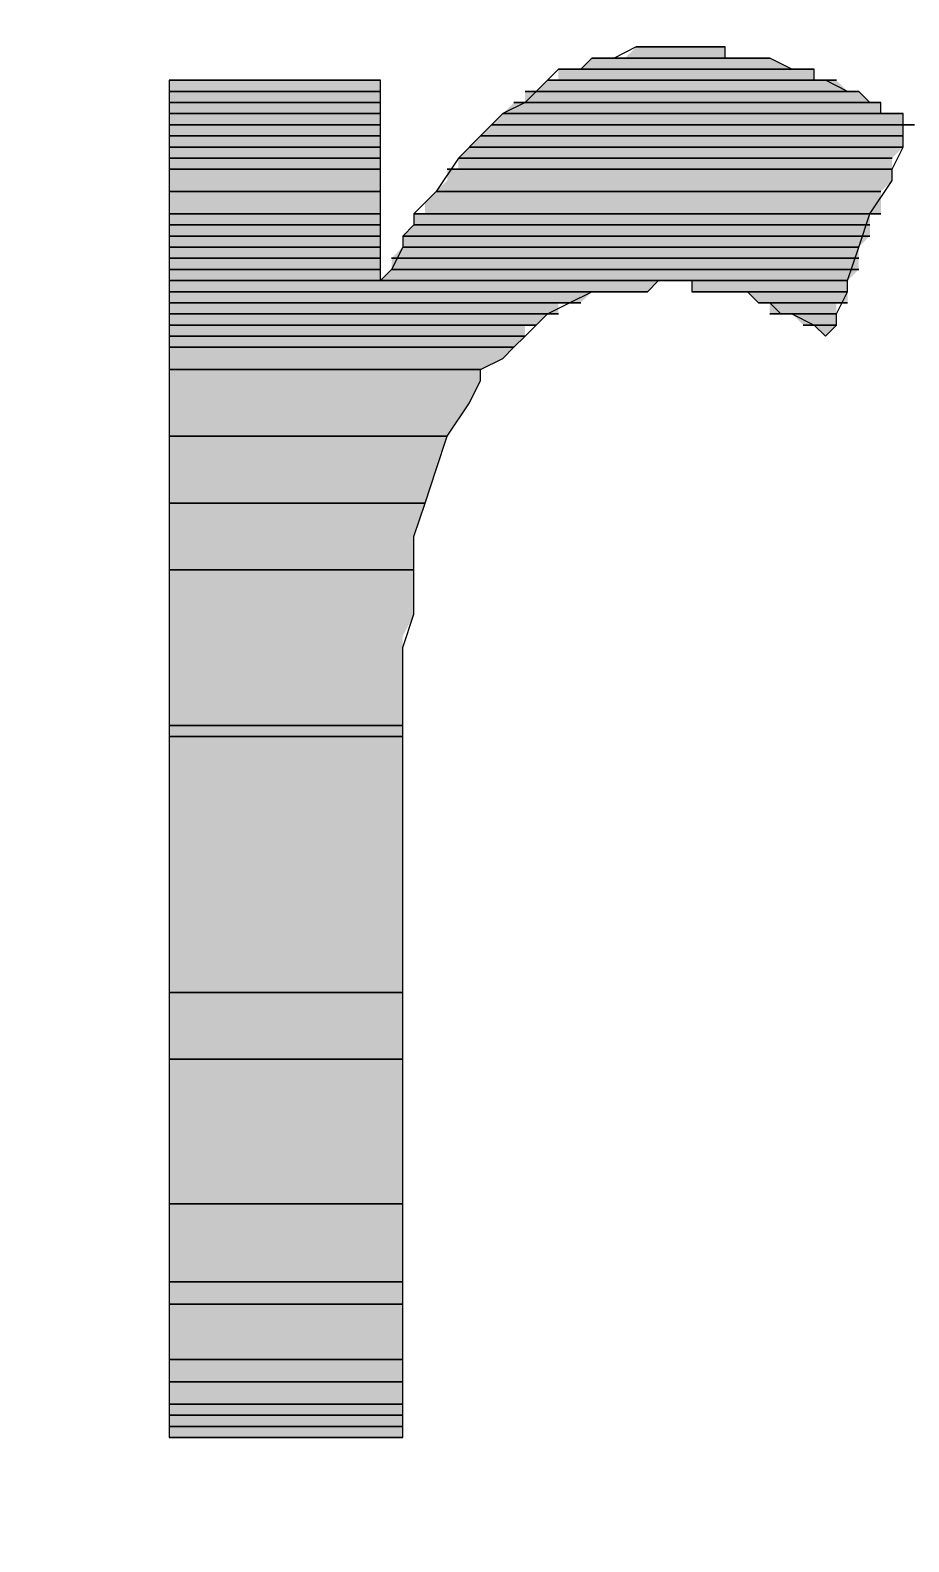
# Model space of a CAD drawing. Header units: millimetres. Extents: x 7018 to 13530, y 4187 to 5692.
# Drawn here: x 11181.44 to 11185, y 4961.71 to 4967.84 of the extents above; entities that cross this region are included whole.
import ezdxf

# ---------------------------------------------------------------- set-up
doc = ezdxf.new("R2010")
doc.units = ezdxf.units.MM
doc.layers.add('绘图', color=7, linetype='Continuous')

# ---------------------------------------------------------------- blocks, each defined once
blk = doc.blocks.new('fr')
at = {"transparency": 33554559}
blk.add_hatch(color=256, dxfattribs=at).paths.add_polyline_path([(1520.9671, -439.1805), (1520.922, -439.2257), (1520.7866, -439.2257), (1520.7414, -439.2708), (1520.6512, -439.2708), (1520.6512, -439.3159), (1520.606, -439.3159), (1520.5609, -439.3611), (1520.5158, -439.3611), (1520.5158, -439.4062), (1520.4706, -439.4062), (1520.245, -439.6319), (1520.245, -439.677), (1520.1998, -439.677), (1520.1998, -439.7221), (1520.1096, -439.8124), (1520.1096, -439.8575), (1520.0644, -439.8575), (1520.0644, -439.9027), (1520.0193, -439.9478), (1520.0193, -439.9929), (1519.9742, -440.0381), (1519.9742, -440.0832), (1519.929, -440.1283), (1519.929, -439.3159), (1519.0715, -439.3159), (1519.0715, -444.8221), (1520.0193, -444.8221), (1520.0193, -441.5725), (1520.0644, -441.4823), (1520.0644, -441.1664), (1520.1998, -440.7602), (1520.2901, -440.6248), (1520.3352, -440.5345), (1520.3352, -440.4894), (1520.4255, -440.4442), (1520.4706, -440.3991), (1520.5158, -440.354), (1520.5158, -440.3088), (1520.5609, -440.3088), (1520.606, -440.2637), (1520.6512, -440.2637), (1520.6512, -440.2186), (1520.7414, -440.2186), (1520.7866, -440.1735), (1521.0122, -440.1735), (1521.0574, -440.1283), (1521.1927, -440.1283), (1521.1927, -440.1735), (1521.4184, -440.1735), (1521.4635, -440.2186), (1521.5087, -440.2186), (1521.5087, -440.2637), (1521.5989, -440.2637), (1521.6441, -440.3088), (1521.6892, -440.3088), (1521.7343, -440.354), (1521.7795, -440.3088), (1521.7795, -440.2186), (1521.8246, -440.2186), (1521.8246, -440.1283), (1521.8697, -440.0832), (1521.8697, -439.9929), (1521.9149, -439.9478), (1521.9149, -439.8575), (1521.96, -439.8575), (1521.96, -439.7673), (1522.0051, -439.7221), (1522.0051, -439.6319), (1522.0503, -439.5867), (1522.0503, -439.4513), (1521.96, -439.4513), (1521.96, -439.4062), (1521.9149, -439.4062), (1521.8697, -439.3611), (1521.8246, -439.3611), (1521.7795, -439.3159), (1521.6892, -439.3159), (1521.6892, -439.2708), (1521.5989, -439.2708), (1521.5087, -439.2257), (1521.3281, -439.2257), (1521.3281, -439.1805)])
for points in [[(1521.1025, -439.1805), (1520.9671, -439.1805), (1520.8768, -439.2257), (1520.7866, -439.2257), (1520.7414, -439.2708), (1520.6512, -439.2708), (1520.606, -439.3159), (1520.5609, -439.3611), (1520.5158, -439.4062), (1520.4255, -439.4513), (1520.3352, -439.5416), (1520.245, -439.6319), (1520.1547, -439.7673), (1520.0644, -439.8575), (1520.0644, -439.9027), (1520.0193, -439.9478), (1520.0193, -439.9929), (1519.9742, -440.0832), (1519.929, -440.1283), (1521.1927, -440.1283), (1521.1927, -440.1735), (1521.4184, -440.1735), (1521.4635, -440.2186), (1521.5087, -440.2186), (1521.5538, -440.2637), (1521.5989, -440.2637), (1521.6892, -440.3088), (1521.7343, -440.354), (1521.7795, -440.3088), (1521.7795, -440.2637), (1521.8246, -440.1735), (1521.8246, -440.1283), (1521.8697, -439.9929), (1521.9149, -439.8575), (1522.0051, -439.7221), (1522.0051, -439.677), (1522.0503, -439.5867), (1522.0503, -439.4965), (1522.0954, -439.4965), (1522.0503, -439.4965), (1522.0503, -439.4513), (1521.96, -439.4513), (1521.96, -439.4062), (1521.9149, -439.4062), (1521.8697, -439.3611), (1521.8246, -439.3611), (1521.7343, -439.3159), (1521.6892, -439.3159), (1521.6892, -439.2708), (1521.5989, -439.2708), (1521.5087, -439.2257), (1521.3281, -439.2257), (1521.3281, -439.1805)], [(1521.0122, -439.1805), (1520.9671, -439.1805), (1521.283, -439.1805)], [(1521.283, -439.1805), (1520.9671, -439.1805)], [(1521.283, -439.1805), (1520.9671, -439.1805)], [(1521.3281, -439.1805), (1520.9671, -439.1805)], [(1520.9671, -439.1805), (1521.3281, -439.1805)], [(1521.3281, -439.1805), (1520.9671, -439.1805)], [(1521.3281, -439.1805), (1520.9671, -439.1805)], [(1521.3281, -439.1805), (1520.9671, -439.1805)], [(1521.3281, -439.1805), (1520.9671, -439.1805)], [(1521.3281, -439.1805), (1520.9671, -439.1805)], [(1521.3281, -439.1805), (1520.9671, -439.1805)], [(1521.0574, -439.1805), (1521.0122, -439.1805), (1521.1927, -439.1805)], [(1521.1927, -439.1805), (1521.0122, -439.1805)], [(1521.1927, -439.1805), (1521.0122, -439.1805)], [(1521.2379, -439.1805), (1521.0122, -439.1805)], [(1521.0122, -439.1805), (1521.2379, -439.1805)], [(1521.0122, -439.1805), (1521.283, -439.1805)], [(1521.1025, -439.1805), (1521.0574, -439.1805), (1521.1476, -439.1805)], [(1521.1476, -439.1805), (1521.0574, -439.1805)], [(1521.1476, -439.1805), (1521.0574, -439.1805)], [(1521.1476, -439.1805), (1521.0574, -439.1805)], [(1521.1476, -439.1805), (1521.0574, -439.1805)], [(1521.0574, -439.1805), (1521.1927, -439.1805)], [(1521.1476, -439.1805), (1521.1025, -439.1805)], [(1520.8317, -439.2257), (1520.7866, -439.2257), (1521.5087, -439.2257)], [(1521.5087, -439.2257), (1520.7866, -439.2257)], [(1521.5087, -439.2257), (1520.7866, -439.2257)], [(1520.8768, -439.2257), (1520.8317, -439.2257), (1521.4635, -439.2257)], [(1521.4635, -439.2257), (1520.8317, -439.2257)], [(1521.4635, -439.2257), (1520.8317, -439.2257)], [(1521.5087, -439.2257), (1520.8317, -439.2257)], [(1520.8317, -439.2257), (1521.5087, -439.2257)], [(1521.5087, -439.2257), (1520.8317, -439.2257)], [(1521.5087, -439.2257), (1520.8317, -439.2257)], [(1521.5087, -439.2257), (1520.8317, -439.2257)], [(1521.5087, -439.2257), (1520.8317, -439.2257)], [(1521.5087, -439.2257), (1520.8317, -439.2257)], [(1520.922, -439.2257), (1520.8768, -439.2257), (1521.4184, -439.2257)], [(1521.4184, -439.2257), (1520.8768, -439.2257)], [(1521.4184, -439.2257), (1520.8768, -439.2257)], [(1520.8768, -439.2257), (1521.4635, -439.2257)], [(1521.3733, -439.2257), (1520.922, -439.2257)], [(1520.922, -439.2257), (1521.3733, -439.2257)], [(1520.922, -439.2257), (1521.4184, -439.2257)], [(1520.6963, -439.2708), (1520.6512, -439.2708), (1521.6892, -439.2708)], [(1521.6892, -439.2708), (1520.6512, -439.2708)], [(1521.6892, -439.2708), (1520.6512, -439.2708)], [(1521.6892, -439.2708), (1520.6512, -439.2708)], [(1521.6892, -439.2708), (1520.6512, -439.2708)], [(1521.6892, -439.2708), (1520.6512, -439.2708)], [(1521.6892, -439.2708), (1520.6512, -439.2708)], [(1520.7414, -439.2708), (1520.6963, -439.2708), (1521.6441, -439.2708)], [(1520.6963, -439.2708), (1521.6892, -439.2708)], [(1521.5989, -439.2708), (1520.7414, -439.2708)], [(1521.5989, -439.2708), (1520.7414, -439.2708)], [(1520.7414, -439.2708), (1521.6441, -439.2708)], [(1519.1167, -439.3159), (1519.0715, -439.3159)], [(1519.929, -439.3159), (1519.0715, -439.3159)], [(1519.929, -439.3159), (1519.0715, -439.3159)], [(1519.929, -439.3159), (1519.0715, -439.3159)], [(1519.929, -439.3159), (1519.0715, -439.3159)], [(1519.929, -439.3159), (1519.0715, -439.3159)], [(1519.929, -439.3159), (1519.0715, -439.3159)], [(1519.929, -439.3159), (1519.0715, -439.3159)], [(1519.929, -439.3159), (1519.0715, -439.3159)], [(1519.929, -439.3159), (1519.0715, -439.3159)], [(1519.929, -439.3159), (1519.0715, -439.3159)], [(1519.929, -439.3159), (1519.0715, -439.3159)], [(1519.929, -439.3159), (1519.0715, -439.3159)], [(1519.929, -439.3159), (1519.0715, -439.3159)], [(1519.929, -439.3159), (1519.0715, -439.3159)], [(1519.929, -439.3159), (1519.0715, -439.3159)], [(1519.929, -439.3159), (1519.0715, -439.3159)], [(1519.929, -439.3159), (1519.0715, -439.3159)], [(1519.929, -439.3159), (1519.0715, -439.3159)], [(1519.929, -439.3159), (1519.0715, -439.3159), (1519.0715, -444.8221), (1520.0193, -444.8221), (1520.0193, -441.6177), (1520.0644, -441.4823), (1520.0644, -441.1664), (1520.1096, -441.031), (1520.1547, -440.8956), (1520.1998, -440.7602), (1520.2901, -440.6248), (1520.3352, -440.5345), (1520.3352, -440.4894), (1520.4255, -440.4442), (1520.4706, -440.3991), (1520.5158, -440.354), (1520.5609, -440.3088), (1520.606, -440.2637), (1520.6963, -440.2186), (1520.7866, -440.1735), (1521.0122, -440.1735), (1521.0574, -440.1283), (1519.929, -440.1283)], [(1519.929, -439.3611), (1519.0715, -439.3611)], [(1519.929, -439.3611), (1519.0715, -439.3611)], [(1519.929, -439.3611), (1519.0715, -439.3611)], [(1519.929, -439.3611), (1519.0715, -439.3611)], [(1519.929, -439.3611), (1519.0715, -439.3611)], [(1519.929, -439.3611), (1519.0715, -439.3611)], [(1519.929, -439.3611), (1519.0715, -439.3611)], [(1519.929, -439.3611), (1519.0715, -439.3611)], [(1519.929, -439.3611), (1519.0715, -439.3611)], [(1519.929, -439.3611), (1519.0715, -439.3611)], [(1519.929, -439.3611), (1519.0715, -439.3611)], [(1519.929, -439.3611), (1519.0715, -439.3611)], [(1519.929, -439.3611), (1519.0715, -439.3611)], [(1519.929, -439.3611), (1519.0715, -439.3611)], [(1519.1618, -439.3159), (1519.1167, -439.3159)], [(1519.2069, -439.3159), (1519.1618, -439.3159)], [(1519.2521, -439.3159), (1519.2069, -439.3159)], [(1519.3423, -439.3159), (1519.2521, -439.3159)], [(1519.4326, -439.3159), (1519.3423, -439.3159)], [(1519.6131, -439.3159), (1519.4326, -439.3159)], [(1519.7034, -439.3159), (1519.6131, -439.3159)], [(1519.7485, -439.3159), (1519.7034, -439.3159)], [(1519.8388, -439.3159), (1519.7485, -439.3159)], [(1519.8839, -439.3159), (1519.8388, -439.3159)], [(1519.929, -439.3159), (1519.8839, -439.3159)], [(1520.5609, -439.3611), (1520.5158, -439.3611), (1521.8697, -439.3611)], [(1521.8697, -439.3611), (1520.5158, -439.3611)], [(1521.8697, -439.3611), (1520.5158, -439.3611)], [(1521.8697, -439.3611), (1520.5158, -439.3611)], [(1521.8697, -439.3611), (1520.5158, -439.3611)], [(1521.8697, -439.3611), (1520.5158, -439.3611)], [(1521.8697, -439.3611), (1520.5158, -439.3611)], [(1521.8246, -439.3611), (1520.5609, -439.3611)], [(1521.8246, -439.3611), (1520.5609, -439.3611)], [(1521.8246, -439.3611), (1520.5609, -439.3611)], [(1521.8246, -439.3611), (1520.5609, -439.3611)], [(1521.8246, -439.3611), (1520.5609, -439.3611)], [(1521.8246, -439.3611), (1520.5609, -439.3611)], [(1520.5609, -439.3611), (1521.8697, -439.3611)], [(1520.6512, -439.3159), (1520.606, -439.3159), (1521.7343, -439.3159)], [(1521.7343, -439.3159), (1520.606, -439.3159)], [(1521.7343, -439.3159), (1520.606, -439.3159)], [(1521.7343, -439.3159), (1520.606, -439.3159)], [(1521.7343, -439.3159), (1520.606, -439.3159)], [(1521.7343, -439.3159), (1520.606, -439.3159)], [(1521.7343, -439.3159), (1520.606, -439.3159)], [(1521.7343, -439.3159), (1520.606, -439.3159)], [(1521.7343, -439.3159), (1520.606, -439.3159)], [(1521.7795, -439.3159), (1520.606, -439.3159)], [(1520.606, -439.3159), (1521.7795, -439.3159)], [(1521.7795, -439.3159), (1520.606, -439.3159)], [(1521.7795, -439.3159), (1520.606, -439.3159)], [(1521.7343, -439.3159), (1520.6512, -439.3159)], [(1520.6512, -439.3159), (1521.7343, -439.3159)], [(1521.7343, -439.3159), (1520.6512, -439.3159)], [(1521.7343, -439.3159), (1520.6512, -439.3159)], [(1521.7343, -439.3159), (1520.6512, -439.3159)], [(1521.7343, -439.3159), (1520.6512, -439.3159)], [(1521.7343, -439.3159), (1520.6512, -439.3159)], [(1519.929, -439.4062), (1519.0715, -439.4062)], [(1519.929, -439.4062), (1519.0715, -439.4062)], [(1519.929, -439.4062), (1519.0715, -439.4062)], [(1519.929, -439.4062), (1519.0715, -439.4062)], [(1519.929, -439.4062), (1519.0715, -439.4062)], [(1519.929, -439.4062), (1519.0715, -439.4062)], [(1519.929, -439.4062), (1519.0715, -439.4062)], [(1519.929, -439.4062), (1519.0715, -439.4062)], [(1519.929, -439.4062), (1519.0715, -439.4062)], [(1519.929, -439.4062), (1519.0715, -439.4062)], [(1520.5158, -439.4062), (1520.4706, -439.4062), (1521.9149, -439.4062)], [(1521.9149, -439.4062), (1520.4706, -439.4062)], [(1521.9149, -439.4062), (1520.4706, -439.4062)], [(1521.96, -439.4062), (1520.4706, -439.4062)], [(1520.4706, -439.4062), (1521.96, -439.4062)], [(1521.9149, -439.4062), (1520.5158, -439.4062)], [(1521.9149, -439.4062), (1520.5158, -439.4062)], [(1521.9149, -439.4062), (1520.5158, -439.4062)], [(1521.9149, -439.4062), (1520.5158, -439.4062)], [(1521.9149, -439.4062), (1520.5158, -439.4062)], [(1519.929, -439.4513), (1519.0715, -439.4513)], [(1519.929, -439.4513), (1519.0715, -439.4513)], [(1519.929, -439.4513), (1519.0715, -439.4513)], [(1519.929, -439.4513), (1519.0715, -439.4513)], [(1519.929, -439.4513), (1519.0715, -439.4513)], [(1519.929, -439.4513), (1519.0715, -439.4513)], [(1519.929, -439.4513), (1519.0715, -439.4513)], [(1519.929, -439.4513), (1519.0715, -439.4513)], [(1519.929, -439.4965), (1519.0715, -439.4965)], [(1519.929, -439.4965), (1519.0715, -439.4965)], [(1519.929, -439.4965), (1519.0715, -439.4965)], [(1519.929, -439.4965), (1519.0715, -439.4965)], [(1519.929, -439.4965), (1519.0715, -439.4965)], [(1519.929, -439.4965), (1519.0715, -439.4965)], [(1519.929, -439.4965), (1519.0715, -439.4965)], [(1519.929, -439.4965), (1519.0715, -439.4965)], [(1522.0503, -439.4965), (1520.3804, -439.4965)], [(1522.0503, -439.4965), (1520.3804, -439.4965)], [(1522.0503, -439.4965), (1520.3804, -439.4965)], [(1522.0503, -439.4965), (1520.3804, -439.4965)], [(1522.0954, -439.4965), (1520.3804, -439.4965)], [(1520.3804, -439.4965), (1522.0954, -439.4965)], [(1522.0503, -439.4965), (1520.3804, -439.4965)], [(1520.3804, -439.4965), (1522.0954, -439.4965), (1522.0503, -439.4965)], [(1521.96, -439.4513), (1520.4255, -439.4513)], [(1521.96, -439.4513), (1520.4255, -439.4513)], [(1521.96, -439.4513), (1520.4255, -439.4513)], [(1521.96, -439.4513), (1520.4255, -439.4513)], [(1522.0503, -439.4513), (1520.4255, -439.4513)], [(1520.4255, -439.4513), (1522.0503, -439.4513)], [(1522.0503, -439.4513), (1520.4255, -439.4513)], [(1522.0503, -439.4513), (1520.4255, -439.4513)], [(1519.929, -439.5416), (1519.0715, -439.5416)], [(1519.929, -439.5416), (1519.0715, -439.5416)], [(1519.929, -439.5416), (1519.0715, -439.5416)], [(1519.929, -439.5416), (1519.0715, -439.5416)], [(1519.929, -439.5416), (1519.0715, -439.5416)], [(1519.929, -439.5416), (1519.0715, -439.5416)], [(1519.929, -439.5416), (1519.0715, -439.5416)], [(1519.929, -439.5416), (1519.0715, -439.5416)], [(1522.0503, -439.5416), (1520.3352, -439.5416)], [(1522.0503, -439.5416), (1520.3352, -439.5416)], [(1522.0503, -439.5416), (1520.3352, -439.5416)], [(1522.0503, -439.5416), (1520.3352, -439.5416)], [(1522.0503, -439.5416), (1520.3352, -439.5416)], [(1522.0503, -439.5416), (1520.3352, -439.5416)], [(1522.0503, -439.5416), (1520.3352, -439.5416)], [(1522.0503, -439.5416), (1520.3352, -439.5416)], [(1519.929, -439.5867), (1519.0715, -439.5867)], [(1519.929, -439.5867), (1519.0715, -439.5867)], [(1522.0503, -439.5867), (1520.2901, -439.5867)], [(1522.0503, -439.5867), (1520.2901, -439.5867)], [(1519.929, -439.6319), (1519.0715, -439.6319)], [(1519.929, -439.6319), (1519.0715, -439.6319)], [(1519.929, -439.677), (1519.0715, -439.677)], [(1519.929, -439.677), (1519.0715, -439.677)], [(1520.245, -439.677), (1520.1998, -439.677), (1522.0051, -439.677)], [(1522.0051, -439.6319), (1520.245, -439.6319)], [(1522.0051, -439.6319), (1520.245, -439.6319)], [(1522.0051, -439.677), (1520.245, -439.677)], [(1519.929, -439.7673), (1519.0715, -439.7673)], [(1519.929, -439.7673), (1519.0715, -439.7673)], [(1521.96, -439.7673), (1520.1547, -439.7673)], [(1521.96, -439.7673), (1520.1547, -439.7673)], [(1519.929, -439.8575), (1519.0715, -439.8575)], [(1519.929, -439.8575), (1519.0715, -439.8575)], [(1519.929, -439.8575), (1519.0715, -439.8575)], [(1519.929, -439.8575), (1519.0715, -439.8575)], [(1520.1096, -439.8575), (1520.0644, -439.8575), (1521.9149, -439.8575)], [(1521.9149, -439.8575), (1520.1096, -439.8575)], [(1520.1096, -439.8575), (1521.96, -439.8575), (1521.9149, -439.8575)], [(1521.9149, -439.8575), (1520.1096, -439.8575)], [(1519.929, -439.9027), (1519.0715, -439.9027)], [(1519.929, -439.9027), (1519.0715, -439.9027)], [(1519.929, -439.9027), (1519.0715, -439.9027)], [(1519.929, -439.9027), (1519.0715, -439.9027)], [(1519.929, -439.9027), (1519.0715, -439.9027)], [(1519.929, -439.9027), (1519.0715, -439.9027)], [(1519.929, -439.9027), (1519.0715, -439.9027)], [(1519.929, -439.9027), (1519.0715, -439.9027)], [(1519.929, -439.9027), (1519.0715, -439.9027)], [(1519.929, -439.9027), (1519.0715, -439.9027)], [(1519.929, -439.9027), (1519.0715, -439.9027)], [(1519.929, -439.9027), (1519.0715, -439.9027)], [(1521.9149, -439.9027), (1520.0644, -439.9027)], [(1521.9149, -439.9027), (1520.0644, -439.9027)], [(1521.9149, -439.9027), (1520.0644, -439.9027)], [(1521.9149, -439.9027), (1520.0644, -439.9027)], [(1521.9149, -439.9027), (1520.0644, -439.9027)], [(1521.9149, -439.9027), (1520.0644, -439.9027)], [(1521.9149, -439.9027), (1520.0644, -439.9027)], [(1521.9149, -439.9027), (1520.0644, -439.9027)], [(1521.9149, -439.9027), (1520.0644, -439.9027)], [(1521.9149, -439.9027), (1520.0644, -439.9027)], [(1521.9149, -439.9027), (1520.0644, -439.9027)], [(1521.9149, -439.9027), (1520.0644, -439.9027)], [(1519.929, -439.9478), (1519.0715, -439.9478)], [(1519.929, -439.9478), (1519.0715, -439.9478)], [(1519.929, -439.9478), (1519.0715, -439.9478)], [(1519.929, -439.9478), (1519.0715, -439.9478)], [(1519.929, -439.9478), (1519.0715, -439.9478)], [(1519.929, -439.9478), (1519.0715, -439.9478)], [(1521.9149, -439.9478), (1520.0193, -439.9478)], [(1521.9149, -439.9478), (1520.0193, -439.9478)], [(1521.9149, -439.9478), (1520.0193, -439.9478)], [(1521.9149, -439.9478), (1520.0193, -439.9478)], [(1521.9149, -439.9478), (1520.0193, -439.9478)], [(1521.9149, -439.9478), (1520.0193, -439.9478)], [(1519.929, -439.9929), (1519.0715, -439.9929)], [(1519.929, -439.9929), (1519.0715, -439.9929)], [(1519.929, -440.0381), (1519.0715, -440.0381)], [(1519.929, -440.0381), (1519.0715, -440.0381)], [(1521.8697, -440.0381), (1519.9742, -440.0381)], [(1521.8697, -440.0381), (1519.9742, -440.0381)], [(1521.8697, -439.9929), (1520.0193, -439.9929)], [(1521.8697, -439.9929), (1520.0193, -439.9929)], [(1519.929, -440.0832), (1519.0715, -440.0832)], [(1519.929, -440.0832), (1519.0715, -440.0832)], [(1521.8697, -440.0832), (1519.9742, -440.0832)], [(1521.8697, -440.0832), (1519.9742, -440.0832)], [(1519.929, -440.1283), (1519.0715, -440.1283)], [(1519.929, -440.1283), (1519.0715, -440.1283)], [(1519.929, -440.1283), (1519.0715, -440.1283)], [(1519.929, -440.1283), (1519.0715, -440.1283)], [(1519.929, -440.1283), (1519.0715, -440.1283)], [(1519.929, -440.1283), (1519.0715, -440.1283)], [(1519.929, -440.1283), (1519.0715, -440.1283)], [(1519.929, -440.1283), (1519.0715, -440.1283)], [(1519.929, -440.1283), (1519.0715, -440.1283)], [(1519.929, -440.1283), (1519.0715, -440.1283)], [(1519.929, -440.1283), (1519.0715, -440.1283)], [(1519.929, -440.1283), (1519.0715, -440.1283)], [(1519.929, -440.1283), (1519.0715, -440.1283)], [(1519.929, -440.1283), (1519.0715, -440.1283)], [(1519.929, -440.1283), (1519.0715, -440.1283)], [(1519.929, -440.1283), (1519.0715, -440.1283)], [(1521.0574, -440.1283), (1519.0715, -440.1283)], [(1521.0574, -440.1283), (1519.0715, -440.1283)], [(1521.0574, -440.1283), (1519.0715, -440.1283)], [(1521.0574, -440.1283), (1519.0715, -440.1283)], [(1521.0574, -440.1283), (1519.0715, -440.1283)], [(1521.0574, -440.1283), (1519.0715, -440.1283)], [(1521.0574, -440.1283), (1519.0715, -440.1283)], [(1521.0574, -440.1283), (1519.0715, -440.1283)], [(1521.0574, -440.1283), (1519.0715, -440.1283)], [(1521.0574, -440.1283), (1519.0715, -440.1283)], [(1521.8246, -440.1283), (1519.929, -440.1283)], [(1521.8246, -440.1283), (1519.929, -440.1283)], [(1521.8246, -440.1283), (1519.929, -440.1283)], [(1521.8246, -440.1283), (1519.929, -440.1283)], [(1521.8246, -440.1283), (1519.929, -440.1283)], [(1521.8246, -440.1283), (1519.929, -440.1283)], [(1521.8246, -440.1283), (1519.929, -440.1283)], [(1521.8246, -440.1283), (1519.929, -440.1283)], [(1521.8246, -440.1283), (1519.929, -440.1283)], [(1521.8246, -440.1283), (1519.929, -440.1283)], [(1521.8246, -440.1283), (1519.929, -440.1283)], [(1521.8246, -440.1283), (1519.929, -440.1283)], [(1521.8246, -440.1283), (1519.929, -440.1283)], [(1521.8246, -440.1283), (1519.929, -440.1283)], [(1521.8246, -440.1283), (1519.929, -440.1283)], [(1521.8246, -440.1283), (1519.929, -440.1283)], [(1519.9742, -440.1283), (1519.929, -440.1283)], [(1519.9742, -440.1283), (1519.929, -440.1283)], [(1520.0193, -440.1283), (1519.9742, -440.1283)], [(1520.0193, -440.1283), (1519.9742, -440.1283)], [(1520.0644, -440.1283), (1520.0193, -440.1283)], [(1520.1096, -440.1283), (1520.0193, -440.1283)], [(1520.1096, -440.1283), (1520.0644, -440.1283)], [(1520.1547, -440.1283), (1520.1096, -440.1283)], [(1520.1998, -440.1283), (1520.1096, -440.1283)], [(1520.245, -440.1283), (1520.1547, -440.1283)], [(1520.2901, -440.1283), (1520.1998, -440.1283)], [(1520.3352, -440.1283), (1520.245, -440.1283)], [(1520.5609, -440.1283), (1520.2901, -440.1283)], [(1520.5609, -440.1283), (1520.3352, -440.1283)], [(1520.6512, -440.1283), (1520.5609, -440.1283)], [(1520.7414, -440.1283), (1520.5609, -440.1283)], [(1520.7866, -440.1283), (1520.6512, -440.1283)], [(1520.8317, -440.1283), (1520.7414, -440.1283)], [(1520.8768, -440.1283), (1520.7866, -440.1283)], [(1520.922, -440.1283), (1520.8317, -440.1283)], [(1520.922, -440.1283), (1520.8768, -440.1283)], [(1520.9671, -440.1283), (1520.922, -440.1283)], [(1521.0122, -440.1283), (1520.922, -440.1283)], [(1521.0122, -440.1283), (1520.9671, -440.1283)], [(1521.0574, -440.1283), (1521.0122, -440.1283)], [(1521.0574, -440.1283), (1521.0122, -440.1283)], [(1521.1025, -440.1283), (1521.0574, -440.1283)], [(1521.1476, -440.1283), (1521.1025, -440.1283)], [(1521.8246, -440.1283), (1521.1476, -440.1283)], [(1521.8246, -440.1283), (1521.1476, -440.1283)], [(1521.1476, -440.1283), (1521.8246, -440.1283)], [(1521.8246, -440.1283), (1521.1476, -440.1283)], [(1521.8246, -440.1283), (1521.1927, -440.1283)], [(1521.8246, -440.1283), (1521.1927, -440.1283)], [(1521.8246, -440.1283), (1521.1927, -440.1283)], [(1521.8246, -440.1283), (1521.1927, -440.1283)], [(1521.8246, -440.1283), (1521.1927, -440.1283)], [(1521.8246, -440.1283), (1521.1927, -440.1283)], [(1521.0122, -440.1735), (1519.0715, -440.1735)], [(1521.0122, -440.1735), (1519.0715, -440.1735)], [(1521.0122, -440.1735), (1519.0715, -440.1735)], [(1521.0122, -440.1735), (1519.0715, -440.1735)], [(1520.922, -440.1735), (1519.0715, -440.1735)], [(1519.0715, -440.1735), (1521.0122, -440.1735), (1520.922, -440.1735)], [(1520.922, -440.1735), (1519.0715, -440.1735)], [(1520.922, -440.1735), (1519.0715, -440.1735)], [(1520.8768, -440.1735), (1519.0715, -440.1735)], [(1519.0715, -440.1735), (1520.922, -440.1735), (1520.8768, -440.1735)], [(1520.8768, -440.1735), (1519.0715, -440.1735)], [(1520.8768, -440.1735), (1519.0715, -440.1735)], [(1520.8768, -440.1735), (1519.0715, -440.1735)], [(1520.8768, -440.1735), (1519.0715, -440.1735)], [(1520.8768, -440.1735), (1519.0715, -440.1735)], [(1520.8768, -440.1735), (1519.0715, -440.1735)], [(1520.8768, -440.1735), (1519.0715, -440.1735)], [(1520.8768, -440.1735), (1519.0715, -440.1735)], [(1520.8768, -440.1735), (1519.0715, -440.1735)], [(1520.8768, -440.1735), (1519.0715, -440.1735)], [(1520.8317, -440.1735), (1519.0715, -440.1735)], [(1519.0715, -440.1735), (1520.8768, -440.1735), (1520.8317, -440.1735)], [(1520.8317, -440.1735), (1519.0715, -440.1735)], [(1520.8317, -440.1735), (1519.0715, -440.1735)], [(1520.8317, -440.1735), (1519.0715, -440.1735)], [(1520.8317, -440.1735), (1519.0715, -440.1735)], [(1520.8317, -440.1735), (1519.0715, -440.1735)], [(1520.8317, -440.1735), (1519.0715, -440.1735)], [(1520.8317, -440.1735), (1519.0715, -440.1735)], [(1520.8317, -440.1735), (1519.0715, -440.1735)], [(1520.8317, -440.1735), (1519.0715, -440.1735)], [(1520.8317, -440.1735), (1519.0715, -440.1735)], [(1520.7866, -440.1735), (1519.0715, -440.1735)], [(1519.0715, -440.1735), (1520.8317, -440.1735), (1520.7866, -440.1735)], [(1520.7866, -440.1735), (1519.0715, -440.1735)], [(1520.7866, -440.1735), (1519.0715, -440.1735)], [(1520.7866, -440.1735), (1519.0715, -440.1735)], [(1520.7866, -440.1735), (1519.0715, -440.1735)], [(1520.7866, -440.1735), (1519.0715, -440.1735)], [(1520.7866, -440.1735), (1519.0715, -440.1735)], [(1520.6963, -440.2186), (1519.0715, -440.2186)], [(1519.0715, -440.2186), (1520.7414, -440.2186), (1520.6963, -440.2186)], [(1520.6512, -440.2186), (1519.0715, -440.2186)], [(1519.0715, -440.2186), (1520.6963, -440.2186), (1520.6512, -440.2186)], [(1521.8246, -440.1735), (1521.1927, -440.1735)], [(1521.8246, -440.1735), (1521.1927, -440.1735)], [(1521.8246, -440.1735), (1521.1927, -440.1735)], [(1521.8246, -440.1735), (1521.1927, -440.1735)], [(1521.1927, -440.1735), (1521.8246, -440.1735)], [(1521.8246, -440.1735), (1521.1927, -440.1735)], [(1521.8246, -440.1735), (1521.2379, -440.1735)], [(1521.8246, -440.1735), (1521.2379, -440.1735)], [(1521.8246, -440.1735), (1521.2379, -440.1735)], [(1521.8246, -440.1735), (1521.2379, -440.1735)], [(1521.2379, -440.1735), (1521.8246, -440.1735)], [(1521.8246, -440.1735), (1521.2379, -440.1735)], [(1521.8246, -440.1735), (1521.283, -440.1735)], [(1521.8246, -440.1735), (1521.283, -440.1735)], [(1521.8246, -440.1735), (1521.283, -440.1735)], [(1521.8246, -440.1735), (1521.283, -440.1735)], [(1521.8246, -440.1735), (1521.283, -440.1735)], [(1521.8246, -440.1735), (1521.283, -440.1735)], [(1521.8246, -440.1735), (1521.283, -440.1735)], [(1521.8246, -440.1735), (1521.283, -440.1735)], [(1521.8246, -440.1735), (1521.283, -440.1735)], [(1521.8246, -440.1735), (1521.283, -440.1735)], [(1521.8246, -440.1735), (1521.283, -440.1735)], [(1521.8246, -440.1735), (1521.283, -440.1735)], [(1521.283, -440.1735), (1521.8246, -440.1735)], [(1521.8246, -440.1735), (1521.283, -440.1735)], [(1521.3281, -440.1735), (1521.8246, -440.1735)], [(1521.8246, -440.1735), (1521.3281, -440.1735)], [(1521.8246, -440.1735), (1521.3733, -440.1735)], [(1521.8246, -440.1735), (1521.3733, -440.1735)], [(1521.8246, -440.1735), (1521.3733, -440.1735)], [(1521.8246, -440.1735), (1521.3733, -440.1735)], [(1521.8246, -440.1735), (1521.3733, -440.1735)], [(1521.8246, -440.1735), (1521.3733, -440.1735)], [(1521.3733, -440.1735), (1521.8246, -440.1735)], [(1521.8246, -440.1735), (1521.3733, -440.1735)], [(1521.8246, -440.1735), (1521.4184, -440.1735)], [(1521.8246, -440.1735), (1521.4184, -440.1735)], [(1521.8246, -440.1735), (1521.4184, -440.1735)], [(1521.8246, -440.1735), (1521.4184, -440.1735)], [(1521.7795, -440.2186), (1521.4635, -440.2186)], [(1521.4635, -440.2186), (1521.8246, -440.2186), (1521.7795, -440.2186)], [(1521.4635, -440.2186), (1521.7795, -440.2186)], [(1521.7795, -440.2186), (1521.4635, -440.2186)], [(1520.6512, -440.2637), (1519.0715, -440.2637)], [(1520.6512, -440.2637), (1519.0715, -440.2637)], [(1520.6512, -440.2637), (1519.0715, -440.2637)], [(1520.6512, -440.2637), (1519.0715, -440.2637)], [(1520.6512, -440.2637), (1519.0715, -440.2637)], [(1520.6512, -440.2637), (1519.0715, -440.2637)], [(1520.606, -440.2637), (1519.0715, -440.2637)], [(1519.0715, -440.2637), (1520.6512, -440.2637), (1520.606, -440.2637)], [(1520.606, -440.2637), (1519.0715, -440.2637)], [(1520.606, -440.2637), (1519.0715, -440.2637)], [(1520.606, -440.2637), (1519.0715, -440.2637)], [(1520.606, -440.2637), (1519.0715, -440.2637)], [(1520.606, -440.2637), (1519.0715, -440.2637)], [(1520.606, -440.2637), (1519.0715, -440.2637)], [(1520.606, -440.2637), (1519.0715, -440.2637)], [(1520.606, -440.2637), (1519.0715, -440.2637)], [(1520.606, -440.2637), (1519.0715, -440.2637)], [(1520.606, -440.2637), (1519.0715, -440.2637)], [(1521.5087, -440.2637), (1521.7795, -440.2637)], [(1521.7795, -440.2637), (1521.5087, -440.2637)], [(1521.7795, -440.2637), (1521.5538, -440.2637)], [(1521.7795, -440.2637), (1521.5538, -440.2637)], [(1521.7795, -440.2637), (1521.5538, -440.2637)], [(1521.7795, -440.2637), (1521.5538, -440.2637)], [(1521.7795, -440.2637), (1521.5538, -440.2637)], [(1521.7795, -440.2637), (1521.5538, -440.2637)], [(1521.7795, -440.2637), (1521.5538, -440.2637)], [(1521.7795, -440.2637), (1521.5538, -440.2637)], [(1521.7795, -440.2637), (1521.5538, -440.2637)], [(1521.7795, -440.2637), (1521.5538, -440.2637)], [(1521.5538, -440.2637), (1521.7795, -440.2637)], [(1521.7795, -440.2637), (1521.5538, -440.2637)], [(1521.7795, -440.2637), (1521.5989, -440.2637)], [(1521.7795, -440.2637), (1521.5989, -440.2637)], [(1521.7795, -440.2637), (1521.5989, -440.2637)], [(1521.7795, -440.2637), (1521.5989, -440.2637)], [(1520.5609, -440.3088), (1519.0715, -440.3088)], [(1520.5609, -440.3088), (1519.0715, -440.3088)], [(1520.5609, -440.3088), (1519.0715, -440.3088)], [(1520.5609, -440.3088), (1519.0715, -440.3088)], [(1520.5158, -440.3088), (1519.0715, -440.3088)], [(1519.0715, -440.3088), (1520.5609, -440.3088), (1520.5158, -440.3088)], [(1520.5158, -440.354), (1519.0715, -440.354)], [(1520.5158, -440.354), (1519.0715, -440.354)], [(1520.5158, -440.354), (1519.0715, -440.354)], [(1520.5158, -440.354), (1519.0715, -440.354)], [(1520.5158, -440.354), (1519.0715, -440.354)], [(1520.5158, -440.354), (1519.0715, -440.354)], [(1520.5158, -440.354), (1519.0715, -440.354)], [(1520.5158, -440.354), (1519.0715, -440.354)], [(1521.6441, -440.3088), (1521.7795, -440.3088)], [(1521.7795, -440.3088), (1521.6441, -440.3088)], [(1521.7795, -440.3088), (1521.6892, -440.3088)], [(1521.7795, -440.3088), (1521.6892, -440.3088)], [(1521.7795, -440.3088), (1521.6892, -440.3088)], [(1521.7795, -440.3088), (1521.6892, -440.3088)], [(1521.6892, -440.3088), (1521.7343, -440.354), (1521.7343, -440.354)], [(1520.4706, -440.3991), (1519.0715, -440.3991)], [(1520.4706, -440.3991), (1519.0715, -440.3991)], [(1520.3352, -440.4894), (1519.0715, -440.4894)], [(1520.3352, -440.4894), (1519.0715, -440.4894)], [(1520.1998, -440.7602), (1519.0715, -440.7602)], [(1520.1998, -440.7602), (1519.0715, -440.7602)], [(1520.1096, -441.031), (1519.0715, -441.031)], [(1520.1096, -441.031), (1519.0715, -441.031)], [(1520.0644, -441.3018), (1519.0715, -441.3018)], [(1520.0644, -441.3018), (1519.0715, -441.3018)], [(1520.0193, -441.9336), (1519.0715, -441.9336)], [(1520.0193, -441.9336), (1519.0715, -441.9336)], [(1520.0193, -441.9336), (1519.0715, -441.9336)], [(1520.0193, -441.9336), (1519.0715, -441.9336)], [(1520.0193, -441.9336), (1519.0715, -441.9336)], [(1520.0193, -441.9336), (1519.0715, -441.9336)], [(1520.0193, -441.9787), (1519.0715, -441.9787)], [(1520.0193, -441.9787), (1519.0715, -441.9787)], [(1520.0193, -443.0168), (1519.0715, -443.0168)], [(1520.0193, -443.0168), (1519.0715, -443.0168)], [(1520.0193, -443.2876), (1519.0715, -443.2876)], [(1520.0193, -443.2876), (1519.0715, -443.2876)], [(1520.0193, -443.8743), (1519.0715, -443.8743)], [(1520.0193, -443.8743), (1519.0715, -443.8743)], [(1520.0193, -444.1902), (1519.0715, -444.1902)], [(1520.0193, -444.1902), (1519.0715, -444.1902)], [(1520.0193, -444.2805), (1519.0715, -444.2805)], [(1520.0193, -444.2805), (1519.0715, -444.2805)], [(1520.0193, -444.5061), (1519.0715, -444.5061)], [(1520.0193, -444.5061), (1519.0715, -444.5061)], [(1520.0193, -444.5964), (1519.0715, -444.5964)], [(1520.0193, -444.5964), (1519.0715, -444.5964)], [(1520.0193, -444.6867), (1519.0715, -444.6867)], [(1520.0193, -444.6867), (1519.0715, -444.6867)], [(1520.0193, -444.6867), (1519.0715, -444.6867)], [(1520.0193, -444.6867), (1519.0715, -444.6867)], [(1520.0193, -444.7318), (1519.0715, -444.7318)], [(1520.0193, -444.7318), (1519.0715, -444.7318)], [(1520.0193, -444.7769), (1519.0715, -444.7769)], [(1520.0193, -444.7769), (1519.0715, -444.7769)], [(1520.0193, -444.7769), (1519.0715, -444.7769)], [(1520.0193, -444.7769), (1519.0715, -444.7769)], [(1520.0193, -444.7769), (1519.0715, -444.7769)], [(1520.0193, -444.7769), (1519.0715, -444.7769)], [(1520.0193, -444.7769), (1519.0715, -444.7769)], [(1520.0193, -444.7769), (1519.0715, -444.7769)], [(1520.0193, -444.8221), (1519.0715, -444.8221)], [(1520.0193, -444.8221), (1519.0715, -444.8221)], [(1520.0193, -444.8221), (1519.0715, -444.8221)], [(1520.0193, -444.8221), (1519.0715, -444.8221)], [(1519.1167, -444.8221), (1519.0715, -444.8221)], [(1519.1618, -444.8221), (1519.1167, -444.8221)], [(1519.2521, -444.8221), (1519.1618, -444.8221)], [(1519.2972, -444.8221), (1519.2521, -444.8221)], [(1519.3875, -444.8221), (1519.2972, -444.8221)], [(1519.6131, -444.8221), (1519.3875, -444.8221)], [(1519.7034, -444.8221), (1519.6131, -444.8221)], [(1519.7937, -444.8221), (1519.7034, -444.8221)], [(1519.8839, -444.8221), (1519.7937, -444.8221)], [(1519.929, -444.8221), (1519.8839, -444.8221)], [(1519.9742, -444.8221), (1519.929, -444.8221)], [(1520.0193, -444.8221), (1519.9742, -444.8221)]]:
    blk.add_lwpolyline(points, close=True)

msp = doc.modelspace()

# ---------------------------------------------------------------- linework, layer by layer
at = {"layer": '绘图', "lineweight": 13, "ltscale": 0.2}
for centre, radius, start, end in [((11323.8505, 4624.6393), 437.4291, 88.543896, 88.543896), ((11323.8715, 4624.7467), 434.8291, 88.057821, 88.057821), ((11345.5927, 4624.7467), 434.8291, 88.057821, 88.057821), ((11348.3951, 4762.5035), 296.9, 89.340673, 89.340673), ((11326.6738, 4762.4468), 296.9, 89.340673, 89.340673)]:
    msp.add_arc(centre, radius, start, end, dxfattribs=at)

# ---------------------------------------------------------------- block references
at = {"color": 0}
msp.add_blockref('fr', (9662.9294, 5406.9565), dxfattribs=at)

doc.saveas('drawing.dxf')
